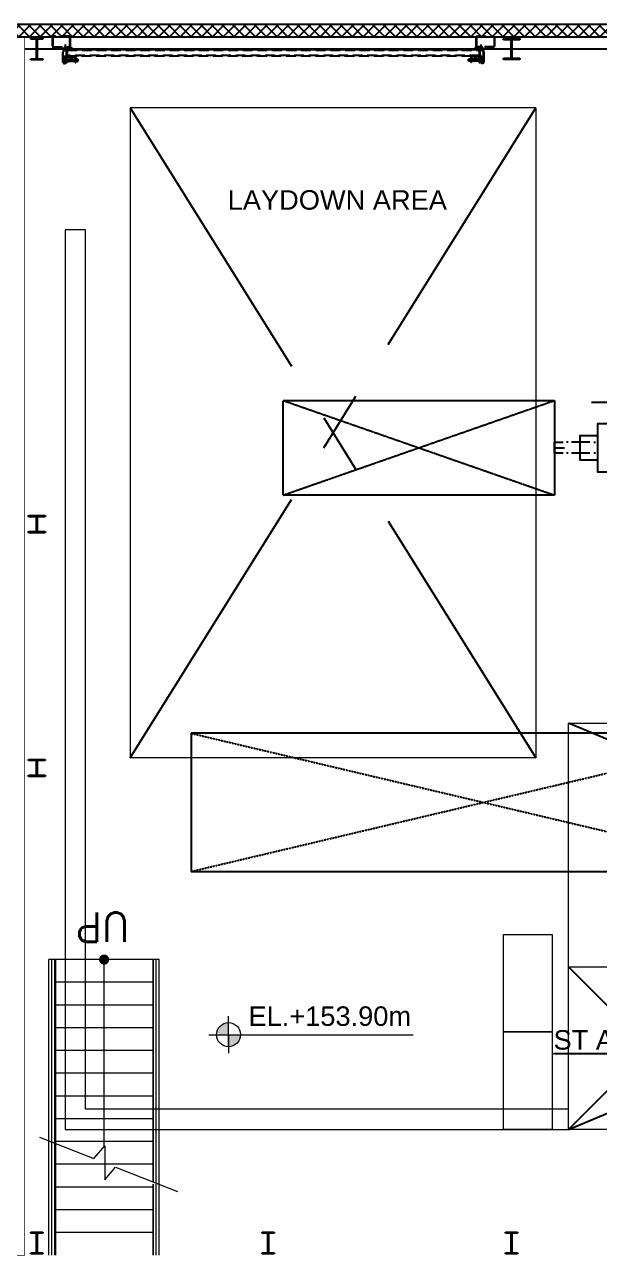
# Model space of a CAD drawing. Header units: millimetres. Extents: x -300 to 383236, y -195106 to -144646.
# Drawn here: x 13993 to 21075, y -173691 to -158552 of the extents above; entities that cross this region are included whole.
import ezdxf
from ezdxf.enums import TextEntityAlignment as Align

# ---------------------------------------------------------------- set-up
doc = ezdxf.new("R2010")
doc.units = ezdxf.units.MM
doc.header["$LTSCALE"] = 60
for name, pattern in [('CENTER', [2, 1.25, -0.25, 0.25, -0.25]), ('HID', [3, 2, -1]), ('HIDDEN', [0.375, 0.25, -0.125])]:
    doc.linetypes.add(name, pattern=pattern)
doc.layers.get('Defpoints').update_dxf_attribs({"color": 140})
for name, color, linetype in [('1CEN', 20, 'CENTER'), ('1ST FL_SIDE-WALL', 8, 'Continuous'), ('C_STEEL', 2, 'Continuous'), ('C_TEXT_01', 2, 'Continuous'), ('CONTAINER', 2, 'Continuous'), ('SHUTTER', 7, 'Continuous')]:
    doc.layers.add(name, color=color, linetype=linetype)
for name, color, linetype, lineweight in [('DITCH', 7, 'Continuous', 0), ('EQUIPMENT', 253, 'Continuous', 0), ('TEXT', 3, 'Continuous', 0)]:
    doc.layers.add(name, color=color, linetype=linetype, lineweight=lineweight)
doc.styles.add('Arial', font='arial.ttf')
doc.styles.add('RomanS', font='romans.shx', dxfattribs={"bigfont": 'whgtxt.shx'})

# ---------------------------------------------------------------- blocks, each defined once
blk = doc.blocks.new('A$Cc6299706')
at = {"linetype": 'HIDDEN', "ltscale": 0.01}
for p, q in [((-54162, 31927), (-50819, 30762)), ((-54162, 30762), (-50818, 31927))]:
    blk.add_line(p, q, dxfattribs=at)
blk.add_lwpolyline([(-50818, 30762), (-54162, 30762), (-54162, 31927), (-50818, 31927)], close=True, dxfattribs=at)
at = {"layer": 'EQUIPMENT', "lineweight": -3}
for points in [[(-50362, 31905), (-50125, 31905)], [(-50362, 31905), (-50362, 31904)], [(-50362, 31904), (-50125, 31904)], [(-50125, 31045), (-50285, 31045), (-50285, 31645), (-50125, 31645)], [(-50285, 31194), (-50504, 31194), (-50504, 31494), (-50285, 31494)], [(-50713, 31277), (-50818, 31277), (-50819, 31277), (-50819, 31278), (-50819, 31344), (-50819, 31345), (-50819, 31412), (-50819, 31412), (-50818, 31412), (-50713, 31412)], [(-50818, 31345), (-50819, 31345)], [(-50818, 31345), (-50694, 31345)], [(-50818, 31344), (-50694, 31344)], [(-50650, 31412), (-50671, 31412)], [(-50384, 31412), (-50504, 31412), (-50608, 31412)], [(-50336, 31412), (-50313, 31412)], [(-50650, 31277), (-50671, 31277)], [(-50384, 31277), (-50504, 31277), (-50608, 31277)], [(-50313, 31277), (-50336, 31277)], [(-50818, 30845), (-50819, 30845)]]:
    blk.add_lwpolyline(points, dxfattribs=at)
blk = doc.blocks.new('A$C44261593')
h = blk.add_hatch()
h.set_pattern_fill('ANSI31', color=253, scale=100)
h.set_pattern_definition([(45, (0, -50460), (-224.5064, 224.5064), [])])
edge = h.paths.add_edge_path()
edge.add_line((-58347, -14256), (-58347, -14056))
edge.add_line((-58347, -14056), (-57547, -14056))
edge.add_line((-57547, -14056), (-57547, -15056))
edge.add_line((-57547, -15056), (-60547, -15056))
edge.add_line((-60547, -15056), (-60547, -31056))
edge.add_line((-60547, -31056), (-57647, -31056))
edge.add_line((-57647, -31056), (-57647, -32268))
edge.add_line((-57647, -32268), (-43347, -32268))
edge.add_line((-43347, -32268), (-43347, -29256))
edge.add_line((-43347, -29256), (-34347, -29256))
edge.add_line((-34347, -29256), (-34347, -14206))
edge.add_line((-34347, -14206), (-33547, -14206))
edge.add_line((-33547, -14206), (-33547, -29256))
edge.add_line((-33547, -29256), (-30497, -29256))
edge.add_line((-30497, -29256), (-30497, -30056))
edge.add_line((-30497, -30056), (-30547, -30056))
edge.add_line((-30547, -30056), (-30547, -34906))
edge.add_line((-30547, -34906), (-30569, -34906))
edge.add_arc((-31590, -35134), 1046, 12.5777, 76.5787)
edge.add_line((-31347, -34117), (-31347, -30056))
edge.add_line((-31347, -30056), (-42547, -30056))
edge.add_line((-42547, -30056), (-42547, -34906))
edge.add_line((-42547, -34906), (-43347, -34906))
edge.add_line((-43347, -34906), (-43347, -33068))
edge.add_line((-43347, -33068), (-57647, -33068))
edge.add_line((-57647, -33068), (-57647, -34906))
edge.add_line((-57647, -34906), (-58447, -34906))
edge.add_line((-58447, -34906), (-58447, -31856))
edge.add_line((-58447, -31856), (-66197, -31856))
edge.add_line((-66197, -31856), (-66197, -31056))
edge.add_line((-66197, -31056), (-61347, -31056))
edge.add_line((-61347, -31056), (-61347, -14256))
edge.add_line((-61347, -14256), (-58347, -14256))
blk = doc.blocks.new('A$C7D6F01DD')
at = {"layer": 'C_STEEL', "extrusion": (0, 0, -1)}
for p, q in [((76, -16.5), (224, -16.5)), ((76, -29.5), (76, -16.5)), ((224, -29.5), (76, -29.5)), ((146.19, -29.5), (153.81, -29.5)), ((146.19, -270.5), (146.19, -29.5)), ((153.81, -29.5), (153.81, -270.5)), ((224, -16.5), (224, -29.5)), ((5898, -21.5), (6102, -21.5)), ((5898, -37.2), (5898, -21.5)), ((6102, -37.2), (5898, -37.2)), ((5995.56, -37.2), (6004.45, -37.2)), ((5995.56, -262.8), (5995.56, -37.2)), ((6004.45, -37.2), (6004.45, -262.8)), ((6102, -21.5), (6102, -37.2)), ((8926, -16.5), (9074, -16.5)), ((8926, -29.5), (8926, -16.5)), ((9074, -29.5), (8926, -29.5)), ((8996.19, -29.5), (9003.81, -29.5)), ((8996.19, -270.5), (8996.19, -29.5)), ((9003.81, -29.5), (9003.81, -270.5)), ((9074, -16.5), (9074, -29.5)), ((11926, -16.5), (12074, -16.5)), ((11926, -29.5), (11926, -16.5)), ((12074, -29.5), (11926, -29.5)), ((11996.19, -29.5), (12003.81, -29.5)), ((11996.19, -270.5), (11996.19, -29.5)), ((12003.81, -29.5), (12003.81, -270.5)), ((12074, -16.5), (12074, -29.5)), ((14926, -16.5), (15074, -16.5)), ((14926, -29.5), (14926, -16.5)), ((15074, -29.5), (14926, -29.5)), ((14996.19, -29.5), (15003.81, -29.5)), ((14996.19, -270.5), (14996.19, -29.5)), ((15003.81, -29.5), (15003.81, -270.5)), ((15074, -16.5), (15074, -29.5)), ((17926, -16.5), (18074, -16.5)), ((17926, -29.5), (17926, -16.5)), ((18074, -29.5), (17926, -29.5)), ((17996.19, -29.5), (18003.81, -29.5)), ((17996.19, -270.5), (17996.19, -29.5)), ((18003.81, -29.5), (18003.81, -270.5)), ((18074, -16.5), (18074, -29.5)), ((20776, -16.5), (20924, -16.5)), ((20776, -29.5), (20776, -16.5)), ((20924, -29.5), (20776, -29.5)), ((20846.19, -29.5), (20853.81, -29.5)), ((20846.19, -270.5), (20846.19, -29.5)), ((20853.81, -29.5), (20853.81, -270.5)), ((20924, -16.5), (20924, -29.5)), ((76, -270.5), (224, -270.5)), ((76, -283.5), (76, -270.5)), ((224, -283.5), (76, -283.5)), ((153.81, -270.5), (146.19, -270.5)), ((224, -270.5), (224, -283.5)), ((5898, -262.8), (6102, -262.8)), ((5898, -278.5), (5898, -262.8)), ((6102, -278.5), (5898, -278.5)), ((6004.45, -262.8), (5995.56, -262.8)), ((6102, -262.8), (6102, -278.5)), ((8926, -270.5), (9074, -270.5)), ((8926, -283.5), (8926, -270.5)), ((9074, -283.5), (8926, -283.5)), ((9003.81, -270.5), (8996.19, -270.5)), ((9074, -270.5), (9074, -283.5)), ((11926, -270.5), (12074, -270.5)), ((11926, -283.5), (11926, -270.5)), ((12074, -283.5), (11926, -283.5)), ((12003.81, -270.5), (11996.19, -270.5)), ((12074, -270.5), (12074, -283.5)), ((14926, -270.5), (15074, -270.5)), ((14926, -283.5), (14926, -270.5)), ((15074, -283.5), (14926, -283.5)), ((15003.81, -270.5), (14996.19, -270.5)), ((15074, -270.5), (15074, -283.5)), ((17926, -270.5), (18074, -270.5)), ((17926, -283.5), (17926, -270.5)), ((18074, -283.5), (17926, -283.5)), ((18003.81, -270.5), (17996.19, -270.5)), ((18074, -270.5), (18074, -283.5)), ((20776, -270.5), (20924, -270.5)), ((20776, -283.5), (20776, -270.5)), ((20924, -283.5), (20776, -283.5)), ((20853.81, -270.5), (20846.19, -270.5)), ((20924, -270.5), (20924, -283.5)), ((47.5, -5895), (252.5, -5895)), ((47.5, -5909.2), (47.5, -5895)), ((252.5, -5895), (252.5, -5909.2)), ((20747.5, -5895), (20952.5, -5895)), ((20747.5, -5909.2), (20747.5, -5895)), ((20952.5, -5895), (20952.5, -5909.2)), ((252.5, -5909.2), (47.5, -5909.2)), ((145.43, -5909.2), (154.57, -5909.2)), ((145.43, -6090.8), (145.43, -5909.2)), ((154.57, -5909.2), (154.57, -6090.8)), ((20952.5, -5909.2), (20747.5, -5909.2)), ((20845.43, -5909.2), (20854.57, -5909.2)), ((20845.43, -6090.8), (20845.43, -5909.2)), ((20854.57, -5909.2), (20854.57, -6090.8)), ((47.5, -6090.8), (252.5, -6090.8)), ((47.5, -6105), (47.5, -6090.8)), ((252.5, -6105), (47.5, -6105)), ((154.57, -6090.8), (145.43, -6090.8)), ((252.5, -6090.8), (252.5, -6105)), ((20747.5, -6090.8), (20952.5, -6090.8)), ((20747.5, -6105), (20747.5, -6090.8)), ((20952.5, -6105), (20747.5, -6105)), ((20854.57, -6090.8), (20845.43, -6090.8)), ((20952.5, -6090.8), (20952.5, -6105)), ((47.5, -8895), (252.5, -8895)), ((47.5, -8909.2), (47.5, -8895)), ((252.5, -8909.2), (47.5, -8909.2)), ((145.43, -8909.2), (154.57, -8909.2)), ((145.43, -9090.8), (145.43, -8909.2)), ((154.57, -8909.2), (154.57, -9090.8)), ((252.5, -8895), (252.5, -8909.2)), ((20747.5, -8895), (20952.5, -8895)), ((20747.5, -8909.2), (20747.5, -8895)), ((20952.5, -8909.2), (20747.5, -8909.2)), ((20845.43, -8909.2), (20854.57, -8909.2)), ((20845.43, -9090.8), (20845.43, -8909.2)), ((20854.57, -8909.2), (20854.57, -9090.8)), ((20952.5, -8895), (20952.5, -8909.2)), ((47.5, -9090.8), (252.5, -9090.8)), ((47.5, -9105), (47.5, -9090.8)), ((252.5, -9105), (47.5, -9105)), ((154.57, -9090.8), (145.43, -9090.8)), ((252.5, -9090.8), (252.5, -9105)), ((20747.5, -9090.8), (20952.5, -9090.8)), ((20747.5, -9105), (20747.5, -9090.8)), ((20952.5, -9105), (20747.5, -9105)), ((20854.57, -9090.8), (20845.43, -9090.8)), ((20952.5, -9090.8), (20952.5, -9105)), ((76, -14716.5), (224, -14716.5)), ((76, -14729.5), (76, -14716.5)), ((224, -14729.5), (76, -14729.5)), ((146.19, -14729.5), (153.81, -14729.5)), ((146.19, -14970.5), (146.19, -14729.5)), ((153.81, -14729.5), (153.81, -14970.5)), ((224, -14716.5), (224, -14729.5)), ((2926, -14716.5), (3074, -14716.5)), ((2926, -14729.5), (2926, -14716.5)), ((3074, -14729.5), (2926, -14729.5)), ((2996.19, -14729.5), (3003.81, -14729.5)), ((2996.19, -14970.5), (2996.19, -14729.5)), ((3003.81, -14729.5), (3003.81, -14970.5)), ((3074, -14716.5), (3074, -14729.5)), ((5926, -14716.5), (6074, -14716.5)), ((5926, -14729.5), (5926, -14716.5)), ((6074, -14729.5), (5926, -14729.5)), ((5996.19, -14729.5), (6003.81, -14729.5)), ((5996.19, -14970.5), (5996.19, -14729.5)), ((6003.81, -14729.5), (6003.81, -14970.5)), ((6074, -14716.5), (6074, -14729.5)), ((8926, -14716.5), (9074, -14716.5)), ((8926, -14729.5), (8926, -14716.5)), ((9074, -14729.5), (8926, -14729.5)), ((8996.19, -14729.5), (9003.81, -14729.5)), ((8996.19, -14970.5), (8996.19, -14729.5)), ((9003.81, -14729.5), (9003.81, -14970.5)), ((9074, -14716.5), (9074, -14729.5)), ((11926, -14716.5), (12074, -14716.5)), ((11926, -14729.5), (11926, -14716.5)), ((12074, -14729.5), (11926, -14729.5)), ((11996.19, -14729.5), (12003.81, -14729.5)), ((11996.19, -14970.5), (11996.19, -14729.5)), ((12003.81, -14729.5), (12003.81, -14970.5)), ((12074, -14716.5), (12074, -14729.5)), ((14926, -14716.5), (15074, -14716.5)), ((14926, -14729.5), (14926, -14716.5)), ((15074, -14729.5), (14926, -14729.5)), ((14996.19, -14729.5), (15003.81, -14729.5)), ((14996.19, -14970.5), (14996.19, -14729.5)), ((15003.81, -14729.5), (15003.81, -14970.5)), ((15074, -14716.5), (15074, -14729.5)), ((17926, -14716.5), (18074, -14716.5)), ((17926, -14729.5), (17926, -14716.5)), ((18074, -14729.5), (17926, -14729.5)), ((17996.19, -14729.5), (18003.81, -14729.5)), ((17996.19, -14970.5), (17996.19, -14729.5)), ((18003.81, -14729.5), (18003.81, -14970.5)), ((18074, -14716.5), (18074, -14729.5)), ((20776, -14716.5), (20924, -14716.5)), ((20776, -14729.5), (20776, -14716.5)), ((20924, -14729.5), (20776, -14729.5)), ((20846.19, -14729.5), (20853.81, -14729.5)), ((20846.19, -14970.5), (20846.19, -14729.5)), ((20853.81, -14729.5), (20853.81, -14970.5)), ((20924, -14716.5), (20924, -14729.5)), ((76, -14970.5), (224, -14970.5)), ((76, -14983.5), (76, -14970.5)), ((224, -14983.5), (76, -14983.5)), ((153.81, -14970.5), (146.19, -14970.5)), ((224, -14970.5), (224, -14983.5)), ((2926, -14970.5), (3074, -14970.5)), ((2926, -14983.5), (2926, -14970.5)), ((3074, -14983.5), (2926, -14983.5)), ((3003.81, -14970.5), (2996.19, -14970.5)), ((3074, -14970.5), (3074, -14983.5)), ((5926, -14970.5), (6074, -14970.5)), ((5926, -14983.5), (5926, -14970.5)), ((6074, -14983.5), (5926, -14983.5)), ((6003.81, -14970.5), (5996.19, -14970.5)), ((6074, -14970.5), (6074, -14983.5)), ((8926, -14970.5), (9074, -14970.5)), ((8926, -14983.5), (8926, -14970.5)), ((9074, -14983.5), (8926, -14983.5)), ((9003.81, -14970.5), (8996.19, -14970.5)), ((9074, -14970.5), (9074, -14983.5)), ((11926, -14970.5), (12074, -14970.5)), ((11926, -14983.5), (11926, -14970.5)), ((12074, -14983.5), (11926, -14983.5)), ((12003.81, -14970.5), (11996.19, -14970.5)), ((12074, -14970.5), (12074, -14983.5)), ((14926, -14970.5), (15074, -14970.5)), ((14926, -14983.5), (14926, -14970.5)), ((15074, -14983.5), (14926, -14983.5)), ((15003.81, -14970.5), (14996.19, -14970.5)), ((15074, -14970.5), (15074, -14983.5)), ((17926, -14970.5), (18074, -14970.5)), ((17926, -14983.5), (17926, -14970.5)), ((18074, -14983.5), (17926, -14983.5)), ((18003.81, -14970.5), (17996.19, -14970.5)), ((18074, -14970.5), (18074, -14983.5)), ((20776, -14970.5), (20924, -14970.5)), ((20776, -14983.5), (20776, -14970.5)), ((20924, -14983.5), (20776, -14983.5)), ((20853.81, -14970.5), (20846.19, -14970.5)), ((20924, -14970.5), (20924, -14983.5))]:
    blk.add_line(p, q, dxfattribs=at)
blk = doc.blocks.new('A$C1083779A')
for p, q in [((337, 1393), (337, 3640)), ((372, 1379), (372, 3640)), ((980, 1339), (980, 3640)), ((1588, 903), (1588, 3640)), ((1623, 889), (1623, 3640)), ((1580, 3360), (380, 3360)), ((1580, 3080), (380, 3080)), ((1580, 2800), (380, 2800)), ((1580, 2520), (380, 2520)), ((1580, 2240), (380, 2240)), ((1580, 1960), (380, 1960)), ((1580, 1680), (380, 1680)), ((337, 0), (337, 1407)), ((372, 0), (372, 1407)), ((1580, 1400), (380, 1400)), ((1580, 1120), (380, 1120)), ((1580, 1120), (988, 1120)), ((1580, 840), (380, 840)), ((1588, 0), (1588, 874)), ((1623, 0), (1623, 874)), ((1580, 560), (380, 560)), ((1580, 280), (380, 280))]:
    blk.add_line(p, q)
for points in [[(300, 1407), (300, 3640)], [(1660, 3640), (300, 3640)], [(380, 3640), (380, 1376)], [(1580, 3640), (1580, 906)], [(1660, 874), (1660, 3640)], [(184, 1452), (853, 1190), (988, 1348), (988, 928), (1121, 1085), (1884, 786)], [(300, 0), (300, 1407)], [(380, 1407), (380, 0)], [(1580, 874), (1580, 0)], [(1660, 0), (1660, 874)]]:
    blk.add_lwpolyline(points)
at = {"const_width": 62.5}
blk.add_lwpolyline([(949, 3640, 1), (1011, 3640, 1)], format="xyb", close=True, dxfattribs=at)
blk.add_lwpolyline([(980, 1339, 0, 100, 0), (980, 1639, 0, 0, 0), (980, 1498, 0, 0, 0)], format="xyseb")
at = {"style": 'RomanS'}
blk.add_text('UP', height=360, rotation=180, dxfattribs=at).set_placement((961, 4220), align=Align.CENTER)

msp = doc.modelspace()

# ---------------------------------------------------------------- hatches: boundary and pattern name
at = {"layer": '1ST FL_SIDE-WALL'}
h = msp.add_hatch(dxfattribs=at)
h.set_pattern_fill('ANSI37', color=252, scale=750, angle=-90)
h.set_pattern_definition([(315, (0, 0), (66.29126, 66.29126), []), (45, (0, 0), (-66.29126, 66.29126), [])])
h.paths.add_polyline_path([(4993, -179702.1), (4993, -158702.1), (40993, -158702.1), (40993, -173702.1), (46993, -173702.1), (46993, -176702.1), (55993, -176702.1), (55993, -176552.1), (47143, -176552.1), (47143, -173552.1), (41143, -173552.1), (41143, -158552.1), (4843, -158552.1), (4843, -179852.1), (37843, -179852.1), (37843, -185852.1), (56143, -185852.1), (56143, -179702.1), (55993, -179702.1), (55993, -185702.1), (37993, -185702.1), (37993, -179702.1)])
at = {"layer": 'TEXT'}
h = msp.add_hatch(color=7, dxfattribs=at)
h.paths.add_polyline_path([(16505.7, -170838.4, 0.4142136), (16357.6, -170986.5), (16505.7, -170986.5)])
h.paths.add_polyline_path([(16653.8, -170986.5), (16505.7, -170986.5), (16505.7, -171134.6, 0.4142136)])

# ---------------------------------------------------------------- linework, layer by layer
for p, q in [((13993, -158702.1), (34993, -158702.1)), ((13993, -158852.1), (34993, -158852.1))]:
    msp.add_line(p, q)
at = {"linetype": 'HIDDEN', "ltscale": 0.01}
for p, q in [((16045.9, -168976.8), (23245.9, -167276.8)), ((16045.9, -167276.8), (23245.9, -168976.8))]:
    msp.add_line(p, q, dxfattribs=at)
msp.add_lwpolyline([(23245.9, -167276.8), (16045.9, -167276.8), (16045.9, -168976.8), (23245.9, -168976.8)], close=True, dxfattribs=at)
at = {"layer": '1CEN', "color": 1, "ltscale": 50}
for p, q in [((3993, -158702.1), (56993, -158702.1)), ((15293, -159577.1), (20293, -167577.1)), ((15293, -167577.1), (20293, -159577.1)), ((20693, -172152.1), (32693, -167152.1)), ((32693, -172152.1), (20693, -167152.1)), ((22693, -170152.1), (20693, -172152.1)), ((22693, -172152.1), (20693, -170152.1))]:
    msp.add_line(p, q, dxfattribs=at)
at = {"layer": '1ST FL_SIDE-WALL', "color": 3}
msp.add_lwpolyline([(55993, -176702.1), (55993, -176552.1), (47143, -176552.1), (47143, -173552.1), (41143, -173552.1), (41143, -158552.1), (4843, -158552.1), (4843, -179852.1), (37843, -179852.1), (37843, -185852.1), (56143, -185852.1), (56143, -179702.1), (55993, -179702.1), (55993, -185702.1), (37993, -185702.1), (37993, -179702.1), (4993, -179702.1), (4993, -158702.1), (40993, -158702.1), (40993, -173702.1), (46993, -173702.1), (46993, -176702.1), (55993, -176702.1)], dxfattribs=at)
at = {"layer": 'CONTAINER', "const_width": 10}
msp.add_lwpolyline([(10993, -158702.1), (13993, -158702.1), (13993, -173702.1), (10993, -173702.1)], close=True, dxfattribs=at)
at = {"layer": 'Defpoints', "color": 253, "linetype": 'HID'}
for p, q in [((14495.1, -158814.2), (14498.6, -158808.9)), ((14498.6, -158856.7), (14498.6, -158798.2)), ((14502, -158814.2), (14498.6, -158808.9)), ((19613.9, -158814.2), (19617.4, -158808.9)), ((19617.4, -158856.7), (19617.4, -158798.2)), ((19620.9, -158814.2), (19617.4, -158808.9)), ((14462.2, -158894.3), (14470.4, -158877.2)), ((14462.2, -159015.8), (14462.2, -158894.3)), ((14501.7, -158942.9), (14467.6, -158942.9)), ((14475.8, -158845.6), (14470.4, -158845.6)), ((14470.4, -158845.6), (14470.4, -158877.2)), ((14501.7, -158948.4), (14473.1, -158948.4)), ((14473.1, -159018.8), (14473.1, -158948.4)), ((14475.8, -158833.5), (14518, -158833.5)), ((14481.3, -158878.5), (14475.8, -158878.5)), ((14476.1, -159020.1), (14476.1, -158957.1)), ((14481.3, -158838.9), (14515.7, -158838.9)), ((14481.3, -158838.9), (14481.3, -158878.5)), ((14483, -158847.8), (14481.3, -158846.1)), ((14483, -158847.8), (14513.6, -158847.8)), ((14489.8, -158838.9), (14489.8, -158847.8)), ((14491.6, -158844.2), (14491.6, -158838.9)), ((14491.6, -158844.2), (14505.5, -158844.2)), ((14495.1, -158853.4), (14495.1, -158814.2)), ((14502, -158849.9), (14495.1, -158849.9)), ((14502, -158853.4), (14495.1, -158853.4)), ((14501.7, -158948.4), (14501.7, -158942.9)), ((14502, -158853.4), (14502, -158814.2)), ((14505.5, -158844.2), (14505.5, -158838.9)), ((14506.8, -158838.9), (14506.8, -158847.8)), ((14509.9, -158921.5), (14509.9, -158878.5)), ((14513.6, -158847.8), (14515.4, -158846.1)), ((14515.4, -158838.9), (14515.4, -158846.1)), ((14515.4, -158857), (14569.2, -158857)), ((14515.4, -158942.9), (14652.5, -158942.9)), ((14521.1, -158842.1), (14515.7, -158838.9)), ((14523.4, -158836.7), (14518, -158833.5)), ((14520.8, -159020.1), (14520.8, -158957.1)), ((14529, -158948.4), (14610.5, -158948.4)), ((14552.2, -158948.4), (14552.2, -158955.2)), ((14553.9, -158956.9), (14552.2, -158955.2)), ((14553.9, -158956.9), (14584.6, -158956.9)), ((14560.7, -158948.4), (14560.7, -158956.9)), ((14569.2, -158862.5), (14569.2, -158857)), ((14577.7, -158948.4), (14577.7, -158956.9)), ((14584.6, -158956.9), (14586.3, -158955.2)), ((14586.3, -158948.4), (14586.3, -158955.2)), ((14617.6, -159020.1), (14617.6, -158957.1)), ((14652.5, -158942.9), (14652.5, -158937.5)), ((19463.5, -158942.9), (19463.5, -158937.5)), ((19600.6, -158942.9), (19463.5, -158942.9)), ((19498.3, -159020.1), (19498.3, -158957.1)), ((19586.9, -158948.4), (19505.5, -158948.4)), ((19529.7, -158948.4), (19529.7, -158955.2)), ((19531.4, -158956.9), (19529.7, -158955.2)), ((19562.1, -158956.9), (19531.4, -158956.9)), ((19538.2, -158948.4), (19538.2, -158956.9)), ((19600.6, -158857), (19546.7, -158857)), ((19546.7, -158862.5), (19546.7, -158857)), ((19555.2, -158948.4), (19555.2, -158956.9)), ((19562.1, -158956.9), (19563.8, -158955.2)), ((19563.8, -158948.4), (19563.8, -158955.2)), ((19592.6, -158836.7), (19598, -158833.5)), ((19594.9, -158842.1), (19600.2, -158838.9)), ((19595.1, -159020.1), (19595.1, -158957.1)), ((19640.1, -158833.5), (19598, -158833.5)), ((19634.7, -158838.9), (19600.2, -158838.9)), ((19600.6, -158838.9), (19600.6, -158846.1)), ((19602.3, -158847.8), (19600.6, -158846.1)), ((19633, -158847.8), (19602.3, -158847.8)), ((19606, -158921.5), (19606, -158878.5)), ((19609.1, -158838.9), (19609.1, -158847.8)), ((19610.4, -158844.2), (19610.4, -158838.9)), ((19624.3, -158844.2), (19610.4, -158844.2)), ((19613.9, -158853.4), (19613.9, -158814.2)), ((19613.9, -158849.9), (19620.9, -158849.9)), ((19613.9, -158853.4), (19620.9, -158853.4)), ((19614.2, -158948.4), (19614.2, -158942.9)), ((19614.2, -158942.9), (19648.3, -158942.9)), ((19614.2, -158948.4), (19642.9, -158948.4)), ((19620.9, -158853.4), (19620.9, -158814.2)), ((19624.3, -158844.2), (19624.3, -158838.9)), ((19626.1, -158838.9), (19626.1, -158847.8)), ((19633, -158847.8), (19634.7, -158846.1)), ((19634.7, -158838.9), (19634.7, -158878.5)), ((19634.7, -158878.5), (19640.1, -158878.5)), ((19639.8, -159020.1), (19639.8, -158957.1)), ((19640.1, -158845.6), (19645.6, -158845.6)), ((19642.9, -159018.8), (19642.9, -158948.4)), ((19645.6, -158845.6), (19645.6, -158877.2)), ((19653.8, -158894.3), (19645.6, -158877.2)), ((19653.8, -159015.8), (19653.8, -158894.3)), ((14467.6, -159015.8), (14462.2, -159015.8)), ((14473.1, -159018.8), (14479.5, -159031.7)), ((14489.8, -159031.7), (14479.5, -159031.7)), ((14495.6, -159020.1), (14489.8, -159031.7)), ((14501.7, -159020.1), (14495.6, -159020.1)), ((14515.4, -158967.3), (14509.9, -158967.3)), ((14509.9, -159009.9), (14509.9, -158967.3)), ((14515.4, -159009.9), (14509.9, -159009.9)), ((14520.8, -159020.1), (14515.4, -159020.1)), ((14617.6, -159020.1), (14623.1, -159020.1)), ((14623.1, -158967.3), (14628.5, -158967.3)), ((14623.1, -159009.9), (14628.5, -159009.9)), ((14628.5, -159009.9), (14628.5, -158967.3)), ((19492.9, -158967.3), (19487.4, -158967.3)), ((19487.4, -159009.9), (19487.4, -158967.3)), ((19492.9, -159009.9), (19487.4, -159009.9)), ((19498.3, -159020.1), (19492.9, -159020.1)), ((19595.1, -159020.1), (19600.6, -159020.1)), ((19600.6, -158967.3), (19606, -158967.3)), ((19600.6, -159009.9), (19606, -159009.9)), ((19606, -159009.9), (19606, -158967.3)), ((19614.2, -159020.1), (19620.3, -159020.1)), ((19620.3, -159020.1), (19626.1, -159031.7)), ((19642.9, -159018.8), (19636.4, -159031.7)), ((19648.3, -159015.8), (19653.8, -159015.8))]:
    msp.add_line(p, q, dxfattribs=at)
for points in [[(14339, -158827.6), (14552.1, -158827.6), (14552.1, -158702.1), (14339, -158702.1)], [(19777.3, -158827.6), (19563.8, -158827.6), (19563.8, -158702.1), (19777.3, -158702.1)], [(14525.7, -158836.7), (14525.7, -158833.5), (14558, -158833.5), (14563, -158833.5), (14602, -158862.5), (14559.6, -158838.9), (14553.4, -158845.6), (14521.1, -158845.6), (14521.1, -158842.1), (14552.9, -158842.1), (14552.9, -158836.7)], [(19590.3, -158836.7), (19590.3, -158833.5), (19558, -158833.5), (19552.9, -158833.5), (19513.9, -158862.5), (19556.3, -158838.9), (19562.6, -158845.6), (19594.9, -158845.6), (19594.9, -158842.1), (19563.1, -158842.1), (19563.1, -158836.7)]]:
    msp.add_lwpolyline(points, close=True, dxfattribs=at)
for centre, radius, start, end in [((14484.7, -158957.1), 8.52, 0, 180), ((14515.4, -158868.4), 11.4, 90, 241.47045), ((14515.4, -158931.5), 11.4, 118.52955, 270), ((14515.4, -158868.4), 5.97, 90, 270), ((14515.4, -158931.5), 5.97, 90, 270), ((14528.5, -158956.1), 7.74, 86.24737, 187.22404), ((14609.9, -158956.1), 7.74, 352.77596, 93.75263), ((19506, -158956.1), 7.74, 86.24737, 187.22404), ((19587.4, -158956.1), 7.74, 352.77596, 93.75263), ((19600.6, -158868.4), 11.4, 298.52955, 90), ((19600.6, -158868.4), 5.97, 270, 90), ((19600.6, -158931.5), 11.4, 270, 61.47045), ((19600.6, -158931.5), 5.97, 270, 90), ((19631.3, -158957.1), 8.52, 0, 180), ((14484.7, -159020.1), 8.52, 180, 0), ((19631.3, -159020.1), 8.52, 180, 0)]:
    msp.add_arc(centre, radius, start, end, dxfattribs=at)
at = {"layer": 'DITCH', "color": 8}
msp.add_lwpolyline([(20693, -171902.1), (14743, -171902.1), (14743, -161077.1), (14493, -161077.1), (14493, -172152.1), (20693, -172152.1)], close=True, dxfattribs=at)
at = {"layer": 'EQUIPMENT'}
for p, q in [((15293, -159577.1), (15293, -167577.1)), ((20293, -159577.1), (15293, -159577.1)), ((20293, -159577.1), (20293, -167577.1)), ((20293, -167577.1), (15293, -167577.1)), ((19892.3, -170951.8), (19892.3, -169751.8)), ((19892.3, -169751.8), (20492.3, -169751.8)), ((20492.3, -169751.8), (20492.3, -170951.8)), ((19892.3, -172151.8), (19892.3, -170951.8)), ((19892.3, -170951.8), (20492.3, -170951.8)), ((20492.3, -170951.8), (19892.3, -170951.8)), ((20492.3, -170951.8), (20492.3, -172151.8)), ((20492.3, -172151.8), (19892.3, -172151.8))]:
    msp.add_line(p, q, dxfattribs=at)
for points in [[(20693, -167152.1), (32693, -167152.1), (32693, -172152.1), (20693, -172152.1)], [(20693, -170152.1), (22693, -170152.1), (22693, -172152.1), (20693, -172152.1)]]:
    msp.add_lwpolyline(points, close=True, dxfattribs=at)
at = {"layer": 'SHUTTER', "color": 253, "linetype": 'HID'}
for p, q in [((14467.6, -158895.5), (14475.8, -158878.5)), ((14467.6, -159020.1), (14467.6, -158895.5)), ((14475.8, -158833.5), (14475.8, -158878.5)), ((14493.2, -159020.1), (14493.2, -158957.1)), ((19600.6, -158862.5), (14515.4, -158862.5)), ((14515.4, -158862.5), (14515.4, -158937.5)), ((14515.4, -158937.5), (19600.6, -158937.5)), ((14515.4, -159020.1), (14515.4, -158957.1)), ((14520.8, -158867.9), (19595.1, -158867.9)), ((14520.8, -158932), (14520.8, -158867.9)), ((19595.1, -158932), (14520.8, -158932)), ((14623.1, -159020.1), (14623.1, -158957.1)), ((19492.9, -159020.1), (19492.9, -158957.1)), ((19595.1, -158867.9), (19595.1, -158932)), ((19600.6, -158937.5), (19600.6, -158862.5)), ((19600.6, -159020.1), (19600.6, -158957.1)), ((19622.7, -159020.1), (19622.7, -158957.1)), ((19640.1, -158833.5), (19640.1, -158878.5)), ((19648.3, -158895.5), (19640.1, -158878.5)), ((19648.3, -159020.1), (19648.3, -158895.5)), ((14467.6, -159020.1), (14476.1, -159037.2)), ((14493.2, -159037.2), (14476.1, -159037.2)), ((14493.2, -158975.8), (14509.9, -158975.8)), ((14493.2, -159001.4), (14509.9, -159001.4)), ((14501.7, -159020.1), (14493.2, -159037.2)), ((14509.9, -158975.8), (14501.7, -158975.8)), ((14520.8, -158975.8), (14617.6, -158975.8)), ((14520.8, -159001.4), (14617.6, -159001.4)), ((14628.5, -158975.8), (14654.1, -158975.8)), ((14628.5, -159001.4), (14654.1, -159001.4)), ((14654.1, -159001.4), (14654.1, -158975.8)), ((19487.4, -158975.8), (19461.8, -158975.8)), ((19461.8, -159001.4), (19461.8, -158975.8)), ((19487.4, -159001.4), (19461.8, -159001.4)), ((19595.1, -158975.8), (19498.3, -158975.8)), ((19595.1, -159001.4), (19498.3, -159001.4)), ((19606, -158975.8), (19614.2, -158975.8)), ((19622.7, -158975.8), (19606, -158975.8)), ((19622.7, -159001.4), (19606, -159001.4)), ((19614.2, -159020.1), (19622.7, -159037.2)), ((19648.3, -159020.1), (19639.8, -159037.2))]:
    msp.add_line(p, q, dxfattribs=at)
for points in [[(14333.2, -158833.5), (14558, -158833.5), (14558, -158696.3), (14333.2, -158696.3)], [(19783.1, -158833.5), (19558, -158833.5), (19558, -158696.3), (19783.1, -158696.3)]]:
    msp.add_lwpolyline(points, close=True, dxfattribs=at)
for centre, start, end in [((14528.7, -158956.3), 88.74037, 183.36844), ((14609.7, -158956.3), 356.63156, 91.25963), ((19506.2, -158956.3), 88.74037, 183.36844), ((19587.2, -158956.3), 356.63156, 91.25963)]:
    msp.add_arc(centre, 13.4, start, end, dxfattribs=at)
at = {"layer": 'TEXT', "color": 7}
for p, q in [((16505.7, -170986.5), (16505.7, -170757.7)), ((16505.7, -171134.6), (16505.7, -170838.4)), ((16263.3, -170986.5), (18778.9, -170986.5)), ((16505.7, -170986.5), (16505.7, -171215.3))]:
    msp.add_line(p, q, dxfattribs=at)
msp.add_circle((16505.7, -170986.5), 148.1, dxfattribs=at)

# ---------------------------------------------------------------- block references
for name, p in [('A$C44261593', (71340, -144646.1)), ('A$Cc6299706', (71340, -195106.1))]:
    msp.add_blockref(name, p)
at = {"layer": 'DITCH', "color": 3}
msp.add_blockref('A$C1083779A', (13993, -173702.1), dxfattribs=at)
at = {"layer": 'TEXT'}
msp.add_blockref('A$C7D6F01DD', (13993, -158702.1), dxfattribs=at)

# ---------------------------------------------------------------- texts
at = {"layer": 'C_TEXT_01', "style": 'Arial'}
msp.add_text('LAYDOWN AREA', height=240, dxfattribs=at).set_placement((16495, -160830.5))
at = {"layer": 'C_TEXT_01', "color": 7, "style": 'Arial'}
msp.add_text('EL.+153.90m', height=240, dxfattribs=at).set_placement((17752.7, -170758.2), align=Align.MIDDLE)
at = {"layer": 'C_TEXT_01', "style": 'Arial'}
msp.add_text('%%UST AREA SUMP', height=240, dxfattribs=at).set_placement((21757.4, -171050.3), align=Align.MIDDLE)

doc.saveas('drawing.dxf')
